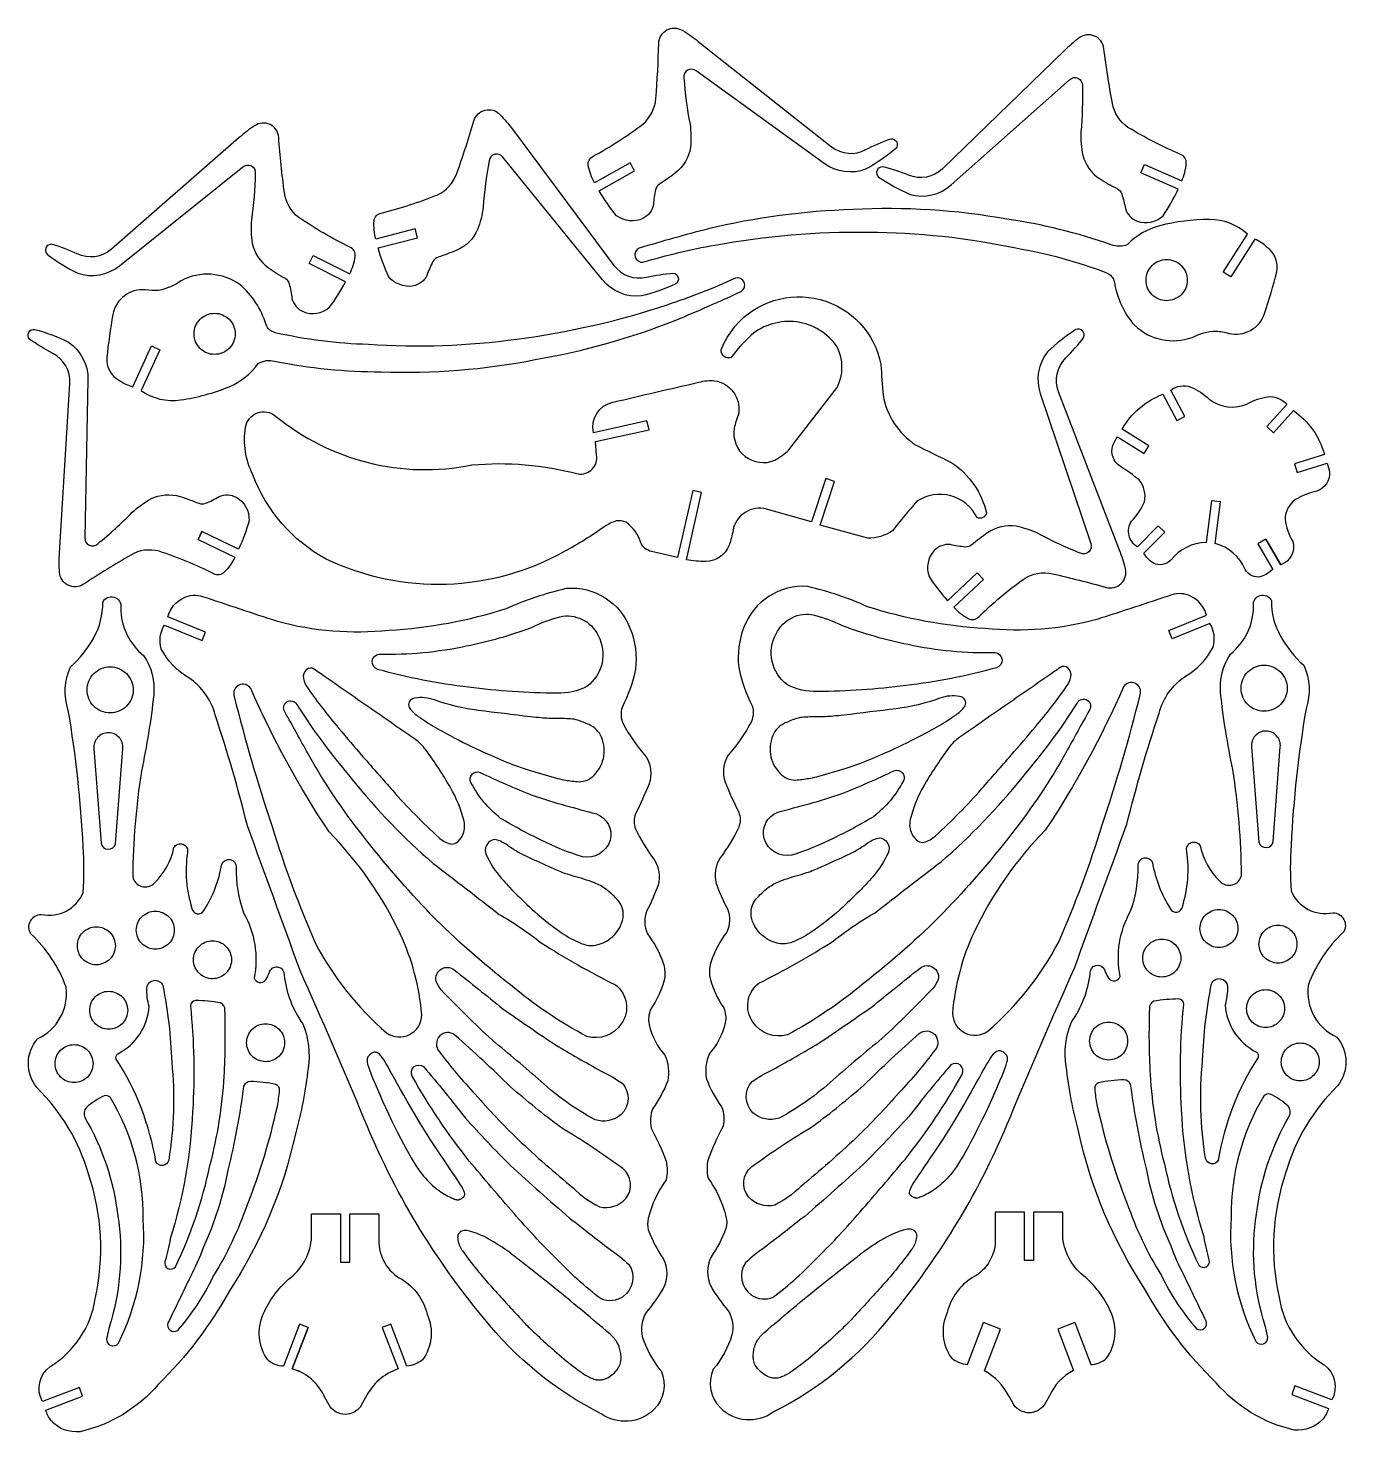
# Model space of a CAD drawing. Extents: x 0 to 220, y 0 to 234.
import ezdxf

# ---------------------------------------------------------------- set-up
doc = ezdxf.new("R2010")
doc.units = 0
doc.layers.get('0').update_dxf_attribs({"color": 1, "linetype": 'CONTINUOUS'})
doc.layers.add('OBJ02', color=1, linetype='CONTINUOUS')

msp = doc.modelspace()

# ---------------------------------------------------------------- linework, layer by layer
for points in [[(162.11, 17.13), (159.29, 18.21)], [(174.5, 18.21), (171.67, 17.13)]]:
    msp.add_lwpolyline(points)
at = {"layer": 'OBJ02'}
for points in [[(94.46, 208.12, -0.082581), (93.4, 210.97, -0.340507), (94.19, 212.55, 0.036457), (102.47, 217.9, 0.20072), (104.66, 222.16, 0.013659), (105.15, 231.4, -0.267435), (106.49, 233.6, -0.267435), (109.07, 233.55, -0.030943), (111.74, 231.69), (133.94, 214.15, 0.297538), (139.68, 213.67, -0.034874), (143.84, 215.49, -0.311099), (144.82, 214.96, -0.311099), (144.67, 213.85, -0.046945), (139.72, 210.44, -0.254527), (132.74, 211.34), (111.37, 226.78, 0.315036), (109.94, 226.9, 0.315036), (109.34, 225.6, 0.031154), (110.37, 217.89, -0.054974), (110.44, 214.04, -0.190356), (107.97, 209.83, -0.020994), (105.26, 207.9, 0.19705), (104.62, 206.98, 0.034092), (104.26, 204.49, -0.234945), (102.52, 202.2, -0.27712), (98.13, 202.66, -0.041992), (95.2, 206.8), (101.11, 210.15), (100.37, 211.47), (94.46, 208.12)], [(141.8, 209.09, 0.046945), (147.07, 206.2, 0.254527), (153.92, 207.79), (173.63, 225.31, -0.315036), (175.04, 225.57, -0.315036), (175.77, 224.34, -0.031154), (175.52, 216.56, 0.054974), (175.84, 212.73, 0.190356), (178.72, 208.78, 0.020994), (181.61, 207.14, -0.19705), (182.34, 206.28, -0.034092), (182.95, 203.84, 0.234945), (184.91, 201.74, 0.27712), (189.23, 202.65, 0.041992), (191.73, 207.06), (185.51, 209.8), (186.12, 211.18), (192.34, 208.44, 0.082581), (193.1, 211.38, 0.340507), (192.16, 212.87, -0.036457), (183.38, 217.37, -0.20072), (180.77, 221.38, -0.013659), (179.36, 230.53, 0.267435), (177.8, 232.59, 0.267435), (175.24, 232.27, 0.030943), (172.77, 230.16), (152.45, 210.47, -0.297538), (146.79, 209.41, 0.034874), (142.46, 210.81, 0.311099), (141.54, 210.18, 0.311099), (141.8, 209.09)], [(57.98, 198.75, -0.082581), (57.69, 201.78, -0.340507), (58.87, 203.1, 0.036457), (68.25, 206.13, 0.20072), (71.47, 209.67, 0.013659), (74.33, 218.47, -0.267435), (76.2, 220.25, -0.267435), (78.68, 219.53, -0.030943), (80.77, 217.05), (97.68, 194.36, 0.297538), (103.1, 192.41, -0.034874), (107.59, 193.09, -0.311099), (108.4, 192.32, -0.311099), (107.97, 191.29, -0.046945), (102.3, 189.28, -0.254527), (95.79, 191.95), (79.15, 212.4, 0.315036), (77.8, 212.89, 0.315036), (76.88, 211.79, 0.031154), (75.88, 204.07, -0.054974), (74.95, 200.34, -0.190356), (71.47, 196.91, -0.020994), (68.36, 195.75, 0.19705), (67.5, 195.02, 0.034092), (66.51, 192.71, -0.234945), (64.24, 190.95, -0.27712), (60.11, 192.53, -0.041992), (58.36, 197.29), (64.94, 198.99), (64.56, 200.46), (57.98, 198.75)], [(3.18, 196.22, 0.046945), (8.29, 193.07, 0.254527), (15.22, 194.3), (35.81, 210.78, -0.315036), (37.23, 210.97, -0.315036), (37.89, 209.71, -0.031154), (37.24, 201.95, 0.054974), (37.37, 198.1, 0.190356), (40.04, 194.02, 0.020994), (42.84, 192.23, -0.19705), (43.52, 191.33, -0.034092), (44, 188.87, 0.234945), (45.86, 186.67, 0.27712), (50.22, 187.35, 0.041992), (52.94, 191.62), (46.87, 194.68), (47.55, 196.03), (53.62, 192.97, 0.082581), (54.54, 195.87, 0.340507), (53.67, 197.41, -0.036457), (45.13, 202.35, -0.20072), (42.73, 206.49, -0.013659), (41.79, 215.7, 0.267435), (40.34, 217.84, 0.267435), (37.77, 217.65, 0.030943), (35.2, 215.67), (13.89, 197.06, -0.297538), (8.18, 196.29, 0.034874), (3.93, 197.91, 0.311099), (2.98, 197.33, 0.311099), (3.18, 196.22)], [(102.52, 194.9, -0.029824), (114.51, 197.76, -0.048237), (140.05, 199.92, -0.051027), (164.7, 197.28, -0.047555), (179.79, 193.16, -0.247477), (181.12, 191.6, 0.14485), (184.48, 184.39, 0.282648), (194.09, 182.37, -0.115758), (198.04, 183.44, -0.041207), (200.19, 183.05, 0.388975), (206.15, 186.35, 0.01921), (208.18, 193.33, 0.300312), (206.6, 197.38, 0.08981), (204.55, 198.74), (200.52, 192.45), (199.24, 193.26), (203.28, 199.56, 0.191722), (196.98, 202.03, 0.062396), (188.65, 200.98, 0.1366), (183.31, 197.84, -0.201404), (180.56, 197.83, 0.048911), (163.2, 202.08, 0.058339), (137.48, 203.67, 0.051384), (113.37, 200.45, 0.010074), (101.9, 197.25, 0.369597), (101.21, 195.81, 0.369597), (102.52, 194.9)], [(189.82, 195.36, -0.414214), (193.26, 191.92, -0.414214), (189.82, 188.49, -0.414214), (186.39, 191.92, -0.414214), (189.82, 195.36)], [(15.26, 175.21, 0.08981), (17.47, 174.15), (20.58, 180.95), (21.96, 180.32), (18.85, 173.52, 0.191722), (25.43, 171.96, 0.062396), (33.53, 174.16, 0.1366), (38.38, 178.03, -0.201404), (41.1, 178.43, 0.048911), (58.88, 176.65, 0.058339), (84.57, 178.69, 0.051384), (107.99, 185.25, 0.010074), (118.9, 190.04, 0.369597), (119.38, 191.56, 0.369597), (117.96, 192.27, -0.029824), (106.49, 187.76, -0.048237), (81.51, 182.04, -0.051027), (56.73, 181.19, -0.047555), (41.21, 183.15, -0.247477), (39.67, 184.51, 0.14485), (35.33, 191.18, 0.282648), (25.53, 191.83, -0.115758), (21.77, 190.21, -0.041207), (19.59, 190.3, 0.388975), (14.15, 186.19, 0.01921), (13.12, 179, 0.300312), (15.26, 175.21)], [(37.5, 159.49, -0.161988), (36.26, 167.41, -0.267783), (38.23, 169.79, -0.267783), (41.28, 169.28, 0.225771), (73.98, 161.12, -0.089473), (91.69, 159.62, 0.237949), (94.04, 160.43, 0.237949), (94.78, 162.79), (94.58, 165.01), (103.53, 166.99), (103.18, 168.46), (94.26, 166.49, -0.414141), (97.51, 171.58, -0.001722), (111.85, 174.91, -0.098582), (114.46, 175.16, -0.408564), (118.48, 169.76, 0.030508), (117.71, 167.18, 0.270782), (119.55, 162.56, 0.270782), (124.48, 161.9, 0.05425), (126.82, 163.63), (134.89, 174.04, 0.237803), (134.89, 180.81, 0.210931), (128.14, 184.95, 0.210931), (120.54, 182.74, 0.046108), (117.24, 179.05, -0.256286), (116.06, 179.2, -0.256286), (115.55, 180.28, -0.074303), (117.89, 184.26, -0.287934), (132.05, 188.68, -0.287934), (142.2, 177.85, 0.00875), (142.54, 172.74, 0.201377), (147.95, 164.46, 0.00122), (154, 161.5, -0.189311), (159.79, 153.13, -0.227843), (159.2, 152.37, -0.227843), (158.23, 152.36, 0.21404), (153.82, 155.97, 0.21404), (148.2, 155.07, 0.015883), (144.13, 150.17, -0.154388), (139.98, 148.91), (132.05, 151.09), (134.47, 158.39), (133.03, 158.86), (130.64, 151.64), (123.1, 153.75, 0.212321), (119.53, 153.22, 0.212321), (117.53, 150.22, -0.045609), (116.88, 147.78, -0.311676), (112.99, 145.03, -0.053222), (109.76, 145.34), (112.28, 156.52), (110.81, 156.86), (108.29, 145.68), (103.93, 146.7, -0.236062), (102.16, 148.17, 0.15981), (99.71, 151.58, 0.152472), (98.06, 151.8, 0.068921), (96.14, 150.87, -0.031703), (89.49, 146.74, -0.245), (49.71, 145.44, -0.182644), (37.5, 159.49)], [(31.1, 186.4, -0.414214), (34.53, 182.97, -0.414214), (31.1, 179.54, -0.414214), (27.67, 182.97, -0.414214), (31.1, 186.4)], [(9.24, 141.24, -0.267435), (6.66, 141.09, -0.267435), (5.24, 143.24, -0.030943), (5.24, 146.49), (6.99, 174.72, 0.297538), (4.11, 179.72, -0.034874), (0.24, 182.09, -0.311099), (0.12, 183.21, -0.311099), (1.11, 183.72, -0.046945), (6.74, 181.6, -0.254527), (9.98, 175.35), (9.49, 148.99, 0.315036), (10.2, 147.74, 0.315036), (11.61, 147.99, 0.031154), (17.36, 153.23, -0.054974), (20.48, 155.48, -0.190356), (25.35, 155.86, -0.020994), (28.48, 154.73, 0.19705), (29.6, 154.73, 0.034092), (31.85, 155.86, -0.234945), (34.72, 155.73, -0.27712), (36.85, 151.86, -0.041992), (35.11, 147.1), (28.99, 150.04), (28.34, 148.68), (34.46, 145.74, -0.082581), (32.72, 143.24, -0.340507), (30.97, 142.99, 0.036457), (21.85, 146.74, 0.20072), (17.11, 146.11, 0.013659), (9.24, 141.24)], [(154.34, 137.41, 0.082581), (156.74, 135.55, 0.340507), (158.49, 135.84, -0.036457), (166.05, 142.16, -0.20072), (170.77, 143, -0.013659), (179.74, 140.72, 0.267435), (182.24, 141.36, 0.267435), (182.95, 143.84, 0.030943), (181.97, 146.93), (171.8, 173.33, -0.297538), (173.03, 178.96, 0.034874), (176.01, 182.39, 0.311099), (175.79, 183.49, 0.311099), (174.69, 183.68, 0.046945), (169.96, 179.96, 0.254527), (168.75, 173.02), (177.17, 148.04, -0.315036), (176.86, 146.64, -0.315036), (175.44, 146.44, -0.031154), (168.38, 149.71, 0.054974), (164.73, 150.92, 0.190356), (159.97, 149.81, 0.020994), (157.33, 147.79, -0.19705), (156.26, 147.45, -0.034092), (153.77, 147.85, 0.234945), (151.07, 146.86, 0.27712), (150.21, 142.53, 0.041992), (153.3, 138.51), (158.25, 143.17), (159.29, 142.06), (154.34, 137.41)], [(95.53, 3.04, -0.108838), (75.92, 19.03, -0.076983), (56.05, 52.14, 0.004974), (45.31, 77, 0.001155), (36.57, 100.99, 0.02012), (31.19, 119.48, 0.184005), (26.78, 125.66, -0.136577), (22.2, 130.47, -0.213486), (22.72, 134.42), (29.01, 131.88), (29.57, 133.28), (23.29, 135.82, -0.219365), (25.95, 138.97, -0.197333), (29.07, 139.22, 0.001993), (41.56, 135.09, 0.091943), (60.18, 133.59, 0.063189), (79.79, 137.22, -0.050145), (89.79, 140.59, -0.332296), (100.41, 133.84, -0.121844), (101.28, 127.1, -0.067566), (99.03, 120.72, 0.168331), (99.16, 118.1, 0.054602), (103.03, 112.48, -0.226324), (103.53, 107.98, -0.020089), (101.28, 102.98, 0.1854), (101.28, 100.49, 0.054406), (104.4, 95.36, -0.213943), (105.03, 91.12, -0.040797), (103.16, 86.87, 0.209252), (103.28, 82.99, -0.07678), (105.9, 78.12, -0.087141), (106.15, 75.75, -0.096874), (103.78, 70.38, 0.147342), (103.53, 67.88, 0.120876), (106.15, 62.76, -0.160764), (106.65, 58.51, -0.061652), (104.16, 53.88, 0.161835), (103.9, 50.64, -0.025996), (106.4, 45.14, -0.099074), (106.4, 42.02, 0.095579), (103.41, 35.64, 0.125766), (103.41, 33.65, 0.065592), (105.9, 28.9, -0.228999), (105.9, 23.9, -0.035931), (103.03, 19.9, 0.199116), (102.41, 15.9, 0.099147), (105.53, 10.16, -0.309267), (104.34, 3.71, -0.35889), (95.53, 3.04)], [(114.24, 10.44, 0.309267), (115.43, 3.99, 0.35889), (124.23, 3.32, 0.108838), (143.85, 19.31, 0.076983), (163.71, 52.41, -0.004974), (174.45, 77.28, -0.001155), (183.2, 101.26, -0.02012), (188.57, 119.75, -0.184005), (192.99, 125.94, 0.136577), (197.57, 130.75, 0.213486), (197.04, 134.7), (190.76, 132.16), (190.19, 133.56), (196.48, 136.1, 0.219365), (193.82, 139.24, 0.197333), (190.7, 139.49, -0.001993), (178.2, 135.37, -0.091943), (159.59, 133.87, -0.063189), (139.97, 137.5, 0.050145), (129.98, 140.87, 0.332296), (119.36, 134.12, 0.121844), (118.48, 127.38, 0.067566), (120.73, 121, -0.168331), (120.61, 118.38, -0.054602), (116.73, 112.76, 0.226324), (116.23, 108.26, 0.020089), (118.48, 103.26, -0.1854), (118.48, 100.76, -0.054406), (115.36, 95.64, 0.213943), (114.73, 91.39, 0.040797), (116.61, 87.15, -0.209252), (116.48, 83.27, 0.07678), (113.86, 78.4, 0.087141), (113.61, 76.03, 0.096874), (115.98, 70.66, -0.147342), (116.23, 68.16, -0.120876), (113.61, 63.03, 0.160764), (113.11, 58.79, 0.061652), (115.61, 54.16, -0.161835), (115.86, 50.92, 0.025996), (113.36, 45.42, 0.099074), (113.36, 42.29, -0.095579), (116.36, 35.92, -0.125766), (116.36, 33.92, -0.065592), (113.86, 29.18, 0.228999), (113.86, 24.18, 0.035931), (116.73, 20.18, -0.199116), (117.36, 16.18, -0.099147), (114.24, 10.44)], [(2.41, 5.05, -0.381511), (3.71, 10.91, 0.217613), (11.2, 22.15, 0.136631), (10.08, 43.02, 0.127706), (1.46, 57.38, -0.362468), (1.58, 65.5, 0.328692), (6.33, 74.12, 0.12052), (0.46, 82.99, -0.267134), (0.4, 85.12, -0.267134), (2.21, 86.24, 0.360345), (9.2, 89.87, 0.031017), (9.2, 97.49, 0.02887), (6.71, 120.23, -0.194038), (7.08, 127.47, 0.082399), (10.95, 132.34, 0.134898), (12.45, 138.22, -0.379785), (14.34, 139.11, -0.379785), (15.45, 137.34, 0.226736), (19.3, 129.32, -0.173219), (20.95, 122.85, -0.025374), (18.9, 110.09, 0.035977), (17.45, 92.49, 0.278269), (18.96, 90.9, 0.278269), (21.07, 91.49, 0.151762), (24.32, 97.36, -0.380926), (25.84, 97.93, -0.380926), (26.57, 96.49, 0.112485), (27.32, 87.24, 0.317418), (28.19, 86.35, 0.317418), (29.32, 86.87, 0.096612), (32.32, 94.61, -0.364415), (33.71, 95.36, -0.364415), (34.69, 94.11, 0.093373), (35.94, 86.49, -0.179182), (37.69, 75.62, 0.266451), (38.52, 74.9, 0.266451), (39.56, 75.25, 0.066889), (40.31, 76.75, -0.368851), (41.77, 77.45, -0.368851), (42.69, 76.12, 0.1256), (45.81, 68, -0.137823), (46.68, 60.63, -0.040824), (44.56, 49.64, -0.092647), (33.57, 23.53, -0.074057), (21.7, 7.91, -0.161129), (8.7, 0.04, -0.24652), (3.83, 1.91, -0.093998), (2.95, 3.63), (9.09, 5.97), (8.55, 7.38), (2.41, 5.05)], [(211.06, 0.32, -0.161129), (198.07, 8.19, -0.074057), (186.2, 23.8, -0.092647), (175.2, 49.92, -0.040824), (173.08, 60.91, -0.137823), (173.95, 68.28, 0.1256), (177.08, 76.4, -0.368851), (178, 77.73, -0.368851), (179.45, 77.03, 0.066889), (180.2, 75.53, 0.266451), (181.25, 75.18, 0.266451), (182.07, 75.9, -0.179182), (183.82, 86.77, 0.093373), (185.07, 94.39, -0.364415), (186.05, 95.64, -0.364415), (187.45, 94.89, 0.096612), (190.45, 87.15, 0.317418), (191.58, 86.63, 0.317418), (192.44, 87.52, 0.112485), (193.19, 96.77, -0.380926), (193.93, 98.21, -0.380926), (195.44, 97.64, 0.151762), (198.69, 91.77, 0.278269), (200.8, 91.18, 0.278269), (202.31, 92.77, 0.035977), (200.86, 110.37, -0.025374), (198.82, 123.13, -0.173219), (200.46, 129.6, 0.226736), (204.31, 137.62, -0.379785), (205.42, 139.39, -0.379785), (207.31, 138.49, 0.134898), (208.81, 132.62, 0.082399), (212.68, 127.75, -0.194038), (213.06, 120.5, 0.02887), (210.56, 97.77, 0.031017), (210.56, 90.15, 0.360345), (217.56, 86.52, -0.267134), (219.37, 85.4, -0.267134), (219.31, 83.27, 0.12052), (213.43, 74.4, 0.328692), (218.18, 65.78, -0.362468), (218.31, 57.66, 0.127706), (209.69, 43.29, 0.136631), (208.56, 22.43, 0.217613), (216.06, 11.19, -0.381511), (217.35, 5.32), (211.22, 7.66), (210.68, 6.24), (216.81, 3.91, -0.093998), (215.93, 2.19, -0.24652), (211.06, 0.32)], [(58.31, 127.06, -0.359466), (57.38, 128.43, -0.359466), (58.55, 129.6, 0.058265), (73.05, 130.97, 0.039749), (84.04, 134.09, -0.047171), (88.66, 135.84, -0.348466), (95.03, 132.72, -0.376601), (93.16, 124.22, -0.134821), (88.16, 123.1, -0.032358), (73.42, 124.1, -0.040514), (58.31, 127.06)], [(131.1, 136.12, -0.047171), (135.72, 134.37, 0.039749), (146.72, 131.25, 0.058265), (161.21, 129.87, -0.359466), (162.38, 128.71, -0.359466), (161.45, 127.34, -0.040514), (146.34, 124.38, -0.032358), (131.6, 123.38, -0.134821), (126.6, 124.5, -0.376601), (124.73, 133, -0.348466), (131.1, 136.12)], [(13.68, 127.48, -0.414214), (17.52, 123.64, -0.414214), (13.68, 119.8, -0.414214), (9.84, 123.64, -0.414214), (13.68, 127.48)], [(60.8, 106.86, 0.025216), (68.46, 99.04, 0.125728), (70.42, 97.99, 0.214902), (71.38, 98.16, 0.127955), (72.42, 99.36, 0.177969), (72.68, 101.76, 0.069146), (70.42, 107.36, 0.028768), (66.32, 113.64, 0.082108), (64.43, 115.48, 0.00005), (61.83, 117.28, 0.000017), (54.03, 122.69, 0.000031), (48.75, 126.36, 0.000151), (47.68, 127.1, 0.346482), (46.4, 127.02, 0.274007), (45.92, 125.53, 0.097707), (46.68, 123.85, 0.021251), (51.81, 117.23, 0.003204), (55.84, 112.51, 0.002644), (60.8, 106.86)], [(155.34, 115.76, 0.082108), (153.44, 113.91, 0.028768), (149.34, 107.64, 0.069146), (147.08, 102.04, 0.177969), (147.34, 99.64, 0.127955), (148.38, 98.44, 0.214902), (149.34, 98.27, 0.125728), (151.3, 99.32, 0.025216), (158.96, 107.14, 0.002644), (163.92, 112.79, 0.003204), (167.96, 117.51, 0.021251), (173.09, 124.13, 0.097707), (173.84, 125.81, 0.274007), (173.37, 127.3, 0.346482), (172.08, 127.38, 0.000151), (171.01, 126.63, 0.000031), (165.73, 122.97, 0.000017), (157.93, 117.56, 0.00005), (155.34, 115.76)], [(206.08, 127.76, -0.414214), (209.92, 123.92, -0.414214), (206.08, 120.08, -0.414214), (202.24, 123.92, -0.414214), (206.08, 127.76)], [(59.76, 66.5, 0.278407), (63.61, 66.22, 0.278407), (65.65, 69.5, 0.088126), (62.05, 82.99, 0.083537), (50.18, 99.99, -0.04328), (37.13, 123.88, 0.376385), (35.15, 124.42, 0.376385), (34.36, 122.54, 0.019813), (40.69, 100.86, 0.028271), (47.93, 81.37, 0.093597), (59.76, 66.5)], [(154.12, 69.78, 0.278407), (156.16, 66.5, 0.278407), (160.01, 66.78, 0.093597), (171.83, 81.65, 0.028271), (179.08, 101.14, 0.019813), (185.41, 122.81, 0.376385), (184.61, 124.7, 0.376385), (182.64, 124.16, -0.04328), (169.58, 100.26, 0.083537), (157.71, 83.27, 0.088126), (154.12, 69.78)], [(67.17, 86.24, -0.027171), (55.81, 99.36, -0.038921), (46.68, 112.98, 0.003914), (42.81, 119.98, -0.203733), (42.63, 120.88, -0.203733), (43.16, 121.64, -0.203733), (44.07, 121.78, -0.203733), (44.81, 121.23, 0.038818), (54.06, 108.73, 0.047499), (67.55, 94.74, -0.001862), (78.54, 86.24, -0.037677), (85.54, 81.5, 0.026785), (97.91, 74.5, -0.408795), (98.91, 68, -0.320254), (93.16, 65.88, -0.051587), (80.42, 74.5, -0.033113), (67.17, 86.24)], [(64.07, 120.04, 0.045807), (65.05, 119.23, 0.016997), (67.93, 117.39, 0.015646), (71.17, 115.6, 0.011268), (76.76, 112.91, 0.016015), (80.79, 111.23, 0.014185), (83.35, 110.34, 0.008051), (87.91, 108.98, 0.025727), (89.32, 108.66, 0.016512), (91.54, 108.36, 0.210439), (94.1, 109.18, 0.156631), (95.91, 112.23, 0.157281), (95.6, 115.74, 0.189998), (93.54, 117.85, 0.02422), (91.6, 118.61, 0.059954), (90.77, 118.78, 0.023725), (88.06, 118.88, -0.025497), (85.54, 118.98, -0.006902), (83.77, 119.16, -0.001402), (75.05, 120.23, -0.055833), (67.74, 121.98, 0.128949), (64.45, 122.28, 0.223691), (63.56, 121.66, 0.265816), (63.55, 120.72, 0.067828), (64.07, 120.04)], [(121.86, 74.78, 0.026785), (134.22, 81.77, -0.037677), (141.22, 86.52, -0.001862), (152.22, 95.02, 0.047499), (165.71, 109.01, 0.038818), (174.95, 121.5, -0.203733), (175.69, 122.06, -0.203733), (176.6, 121.92, -0.203733), (177.13, 121.16, -0.203733), (176.95, 120.25, 0.003914), (173.08, 113.26, -0.038921), (163.96, 99.64, -0.027171), (152.59, 86.52, -0.033113), (139.35, 74.78, -0.051587), (126.6, 66.16, -0.320254), (120.86, 68.28, -0.408795), (121.86, 74.78)], [(128.99, 119.06, 0.059954), (128.17, 118.89, 0.02422), (126.23, 118.13, 0.189998), (124.16, 116.02, 0.157281), (123.85, 112.51, 0.156631), (125.66, 109.46, 0.210439), (128.23, 108.64, 0.016512), (130.45, 108.94, 0.025727), (131.85, 109.26, 0.008051), (136.42, 110.62, 0.014185), (138.97, 111.51, 0.016015), (143, 113.19, 0.011268), (148.59, 115.88, 0.015646), (151.84, 117.67, 0.016997), (154.71, 119.5, 0.045807), (155.69, 120.32, 0.067828), (156.21, 121, 0.265816), (156.21, 121.94, 0.223691), (155.31, 122.56, 0.128949), (152.03, 122.26, -0.055833), (144.72, 120.5, -0.001402), (136, 119.44, -0.006902), (134.22, 119.26, -0.025497), (131.7, 119.15, 0.023725), (128.99, 119.06)], [(14.58, 97.99), (15.79, 113.86, 0.211958), (15.17, 115.72, 0.211958), (13.39, 116.51, 0.211958), (11.6, 115.71, 0.211958), (10.99, 113.85), (12.17, 98.12, 0.353301), (13.32, 97.09, 0.353301), (14.58, 97.99)], [(205.19, 98.27, 0.353301), (206.44, 97.36, 0.353301), (207.59, 98.4), (208.77, 114.13, 0.211958), (208.16, 115.99, 0.211958), (206.38, 116.79, 0.211958), (204.59, 116, 0.211958), (203.98, 114.14), (205.19, 98.27)], [(78.79, 102.23, -0.105322), (73.84, 108.21, -0.313547), (74.02, 109.58, -0.313547), (75.37, 109.88, 0.016481), (84.04, 106.11, 0.002693), (89.54, 104.36, -0.005488), (94.78, 102.98, -0.389126), (97.03, 98.61, -0.386768), (92.43, 95.83, -0.04191), (85.54, 98.61, -0.021225), (78.79, 102.23)], [(130.23, 104.64, 0.002693), (135.72, 106.39, 0.016481), (144.39, 110.16, -0.313547), (145.74, 109.86, -0.313547), (145.93, 108.48, -0.105322), (140.97, 102.51, -0.021225), (134.22, 98.89, -0.04191), (127.34, 96.11, -0.386768), (122.73, 98.89, -0.389126), (124.98, 103.26, -0.005488), (130.23, 104.64)], [(84.42, 86.74, 0.036095), (89.37, 82.89, 0.061801), (92.66, 81.25, 0.150726), (94.85, 81.15, 0.113455), (97.41, 82.49, 0.175926), (99.19, 85.66, 0.221604), (98.41, 88.49, 0.055052), (96.35, 90.42, 0.070092), (94.41, 91.49, 0.025167), (90.9, 92.63, -0.035397), (88.41, 93.49, -0.005925), (86.39, 94.38, -0.003184), (82.67, 96.11, -0.04742), (80.12, 97.62, 0.067634), (78.29, 98.61, 0.201904), (77.28, 98.57, 0.168709), (76.42, 97.74, 0.226843), (76.39, 96.18, 0.071959), (78.92, 92.24, 0.017899), (81.17, 89.82, 0.013249), (84.42, 86.74)], [(125.35, 91.77, -0.025167), (128.87, 92.91, 0.035397), (131.35, 93.77, 0.005925), (133.37, 94.66, 0.003184), (137.1, 96.39, 0.04742), (139.64, 97.9, -0.067634), (141.47, 98.89, -0.201904), (142.48, 98.85, -0.168709), (143.34, 98.02, -0.226843), (143.38, 96.46, -0.071959), (140.85, 92.52, -0.017899), (138.59, 90.1, -0.013249), (135.35, 87.02, -0.036095), (130.39, 83.17, -0.061801), (127.1, 81.52, -0.150726), (124.91, 81.43, -0.113455), (122.36, 82.77, -0.175926), (120.57, 85.94, -0.221604), (121.36, 88.77, -0.055052), (123.41, 90.7, -0.070092), (125.35, 91.77)], [(21.22, 86.77, -0.414214), (24.38, 83.61, -0.414214), (21.22, 80.44, -0.414214), (18.05, 83.61, -0.414214), (21.22, 86.77)], [(198.55, 87.05, -0.414214), (201.71, 83.89, -0.414214), (198.55, 80.72, -0.414214), (195.38, 83.89, -0.414214), (198.55, 87.05)], [(208.38, 84.45, -0.414214), (211.55, 81.28, -0.414214), (208.38, 78.12, -0.414214), (205.22, 81.28, -0.414214), (208.38, 84.45)], [(11.38, 84.17, -0.414214), (14.55, 81.01, -0.414214), (11.38, 77.84, -0.414214), (8.22, 81.01, -0.414214), (11.38, 84.17)], [(189.01, 82.12, -0.414214), (192.18, 78.95, -0.414214), (189.01, 75.79, -0.414214), (185.85, 78.95, -0.414214), (189.01, 82.12)], [(30.75, 81.84, -0.414214), (33.91, 78.67, -0.414214), (30.75, 75.51, -0.414214), (27.58, 78.67, -0.414214), (30.75, 81.84)], [(77.42, 65.25, -0.016102), (68.92, 73.62, -0.093432), (68.05, 75.12, -0.32029), (68.88, 77.13, -0.32029), (71.05, 77, -0.001954), (79.17, 70.5, 0.004096), (87.91, 64.5, 0.006324), (95.53, 60.13, -0.04216), (99.03, 58.13, -0.401648), (98.91, 52.89, -0.25816), (94.53, 52.01, -0.06129), (85.54, 58.38, 0.009667), (77.42, 65.25)], [(124.23, 60.41, 0.006324), (131.85, 64.78, 0.004096), (140.6, 70.78, -0.001954), (148.72, 77.28, -0.32029), (150.89, 77.41, -0.32029), (151.72, 75.4, -0.093432), (150.84, 73.9, -0.016102), (142.35, 65.53, 0.009667), (134.22, 58.66, -0.06129), (125.23, 52.29, -0.25816), (120.86, 53.16, -0.401648), (120.73, 58.41, -0.04216), (124.23, 60.41)], [(21.32, 45.01, 0.102184), (14.7, 62.13, -0.326378), (14.95, 63.01, 0.263494), (20.2, 70.88, -0.077388), (19.8, 73.96, -0.351667), (20.96, 75.24, -0.351667), (22.47, 74.38, -0.040082), (23.95, 61.63, -0.065827), (23.45, 45.26, -0.316447), (22.47, 44.39, -0.316447), (21.32, 45.01)], [(196.32, 45.54, -0.065827), (195.82, 61.91, -0.040082), (197.3, 74.66, -0.351667), (198.8, 75.52, -0.351667), (199.96, 74.24, -0.077388), (199.57, 71.15, 0.263494), (204.81, 63.28, -0.326378), (205.06, 62.41, 0.102184), (198.44, 45.29, -0.316447), (197.29, 44.67, -0.316447), (196.32, 45.54)], [(13.44, 73.43, -0.414214), (16.61, 70.26, -0.414214), (13.44, 67.1, -0.414214), (10.28, 70.26, -0.414214), (13.44, 73.43)], [(206.32, 73.7, -0.414214), (209.48, 70.54, -0.414214), (206.32, 67.38, -0.414214), (203.15, 70.54, -0.414214), (206.32, 73.7)], [(22.82, 28.4, 0.360215), (23.33, 27.24, 0.360215), (24.57, 27.52, 0.060791), (30.32, 44.39, 0.050445), (32.69, 59.26, 0.022177), (32.82, 70.25, 0.312094), (32.07, 71.5, 0.036241), (27.94, 71.88, 0.392146), (27.07, 71, -0.041523), (27.44, 53.39, -0.064515), (23.7, 32.15, -0.027851), (22.82, 28.4)], [(195.19, 27.8, 0.360215), (196.43, 27.52, 0.360215), (196.94, 28.68, -0.027851), (196.07, 32.43, -0.064515), (192.32, 53.66, -0.041523), (192.69, 71.28, 0.392146), (191.82, 72.15, 0.036241), (187.7, 71.78, 0.312094), (186.95, 70.53, 0.022177), (187.07, 59.54, 0.050445), (189.45, 44.67, 0.060791), (195.19, 27.8)], [(39.6, 68.02, -0.414214), (42.77, 64.85, -0.414214), (39.6, 61.69, -0.414214), (36.44, 64.85, -0.414214), (39.6, 68.02)], [(180.16, 68.3, -0.414214), (183.32, 65.13, -0.414214), (180.16, 61.97, -0.414214), (176.99, 65.13, -0.414214), (180.16, 68.3)], [(90.91, 40.64, 0.084409), (95.28, 37.52, 0.280412), (99.66, 38.89, 0.407802), (99.16, 43.89, 0.023467), (88.79, 50.76, -0.018208), (80.42, 57.51, 0.012565), (71.17, 66.13, 0.386418), (68.61, 65.95, 0.386418), (68.55, 63.38, 0.026774), (74.55, 56.26, 0.018999), (81.67, 48.76, 0.016655), (90.91, 40.64)], [(120.61, 44.17, -0.023467), (130.98, 51.04, 0.018208), (139.35, 57.79, -0.012565), (148.59, 66.41, -0.386418), (151.15, 66.22, -0.386418), (151.22, 63.66, -0.026774), (145.22, 56.54, -0.018999), (138.1, 49.04, -0.016655), (128.85, 40.92, -0.084409), (124.48, 37.8, -0.280412), (120.11, 39.17, -0.407802), (120.61, 44.17)], [(7.67, 64.54, -0.414214), (10.83, 61.37, -0.414214), (7.67, 58.21, -0.414214), (4.5, 61.37, -0.414214), (7.67, 64.54)], [(212.1, 64.82, -0.414214), (215.26, 61.65, -0.414214), (212.1, 58.49, -0.414214), (208.93, 61.65, -0.414214), (212.1, 64.82)], [(95.53, 22.15, -0.040817), (88.04, 28.9, -0.02018), (81.04, 36.39, -0.005081), (73.55, 45.14, -0.039959), (64.05, 59.26, -0.35227), (64.33, 60.82, -0.35227), (65.92, 60.88, -0.015446), (72.92, 52.26, 0.010375), (80.42, 44.39, 0.00633), (90.29, 35.64, 0.001793), (97.03, 30.4, -0.044051), (100.16, 27.9, -0.40714), (99.16, 22.53, -0.248476), (95.53, 22.15)], [(122.73, 30.68, 0.044051), (119.61, 28.18, 0.40714), (120.61, 22.81, 0.248476), (124.23, 22.43, 0.040817), (131.73, 29.18, 0.02018), (138.72, 36.67, 0.005081), (146.22, 45.42, 0.039959), (155.71, 59.54, 0.35227), (155.43, 61.1, 0.35227), (153.84, 61.16, 0.015446), (146.84, 52.54, -0.010375), (139.35, 44.67, -0.00633), (129.48, 35.92, -0.001793), (122.73, 30.68)], [(194.82, 17.18, 0.315018), (196.07, 17.24, 0.315018), (196.44, 18.43, -0.004127), (192.69, 26.18, -0.034437), (190.57, 30.93, -0.059382), (186.45, 43.92, -0.028057), (183.82, 57.91, 0.27439), (182.7, 58.66, 0.055888), (178.45, 58.16, 0.326754), (177.83, 57.16, 0.02289), (178.2, 54.54, 0.040157), (183.2, 38.17, 0.054137), (188.95, 26.05, 0.066324), (194.82, 17.18)], [(23.32, 18.15, 0.315018), (23.7, 16.96, 0.315018), (24.95, 16.9, 0.066324), (30.82, 25.77, 0.054137), (36.57, 37.89, 0.040157), (41.56, 54.26, 0.02289), (41.94, 56.88, 0.326754), (41.31, 57.88, 0.055888), (37.06, 58.38, 0.27439), (35.94, 57.63, -0.028057), (33.32, 43.64, -0.059382), (29.19, 30.65, -0.034437), (27.07, 25.9, -0.004127), (23.32, 18.15)], [(204.69, 15.06, 0.335925), (205.97, 14.68, 0.335925), (206.69, 15.81, 0.016908), (205.94, 18.81, -0.110157), (204.81, 36.3, -0.104627), (210.31, 52.66, 0.287875), (210.06, 54.29, 0.078596), (207.06, 56.29, 0.236539), (206.06, 56.04, 0.137661), (200.57, 35.8, 0.132994), (204.69, 15.06)], [(13.83, 18.53, 0.016908), (13.08, 15.53, 0.335925), (13.79, 14.4, 0.335925), (15.08, 14.78, 0.132994), (19.2, 35.52, 0.137661), (13.7, 55.76, 0.236539), (12.7, 56.01, 0.078596), (9.7, 54.01, 0.287875), (9.45, 52.39, -0.104627), (14.95, 36.02, -0.110157), (13.83, 18.53)], [(39.97, 11.99, -0.263831), (39.22, 19.63, -0.111111), (43.43, 25.43, 0.207804), (47.24, 32), (47.24, 36.36), (52.11, 36.36), (52.11, 28.27), (53.63, 28.27), (53.63, 36.36), (58.5, 36.36), (58.5, 32, 0.287845), (62.31, 25.43, -0.201605), (66.52, 19.63, -0.271692), (65.77, 11.99, -0.133304), (63.14, 10.94), (60.48, 17.93), (59.06, 17.39), (61.69, 10.5, 0.194508), (56.25, 5.71, 0.015654), (55.4, 4.2, -0.240943), (52.87, 2.91, -0.240943), (50.34, 4.2, -0.016855), (49.49, 5.71, 0.22492), (44.05, 10.5), (46.68, 17.39), (45.26, 17.93), (42.6, 10.94, -0.183051), (39.97, 11.99)], [(71.67, 31.9, 0.103186), (72.48, 30.1, 0.026217), (77.29, 24.15, 0.003918), (82.26, 18.71, 0.013232), (83.79, 17.15, 0.008845), (85.95, 15.14, 0.006621), (88.91, 12.53, 0.021247), (92.15, 9.99, 0.046337), (93.79, 9.03, 0.036504), (94.51, 8.76, 0.053856), (95.03, 8.66, 0.050209), (95.45, 8.67, 0.034947), (96.03, 8.78, 0.066085), (96.64, 9.04, 0.039902), (97.53, 9.66, 0.073959), (98.39, 10.61, 0.095143), (98.78, 11.53, 0.052168), (98.87, 12.33, 0.043967), (98.78, 13.28, 0.036478), (98.55, 14.18, 0.051285), (98.28, 14.78, 0.082819), (97.09, 16.22, 0.010853), (86.16, 25.27, 0.001574), (81.95, 28.6, 0.004378), (80.42, 29.77, 0.036466), (76.59, 32.25, 0.055098), (73.8, 33.4, 0.047497), (72.9, 33.56, 0.091831), (72.42, 33.52, 0.12814), (71.96, 33.25, 0.122152), (71.67, 32.77, 0.07494), (71.62, 32.4, 0.054191), (71.67, 31.9)], [(123.12, 9.32, -0.039902), (122.23, 9.94, -0.073959), (121.37, 10.89, -0.095143), (120.98, 11.81, -0.052168), (120.9, 12.61, -0.043967), (120.98, 13.56, -0.036478), (121.21, 14.46, -0.051285), (121.48, 15.06, -0.082819), (122.68, 16.5, -0.010853), (133.6, 25.55, -0.001574), (137.82, 28.88, -0.004378), (139.35, 30.05, -0.036466), (143.17, 32.52, -0.055098), (145.97, 33.67, -0.047497), (146.87, 33.84, -0.091831), (147.34, 33.8, -0.12814), (147.8, 33.53, -0.122152), (148.09, 33.05, -0.07494), (148.15, 32.68, -0.054191), (148.09, 32.18, -0.103186), (147.29, 30.38, -0.026217), (142.47, 24.43, -0.003918), (137.5, 18.99, -0.013232), (135.97, 17.43, -0.008845), (133.82, 15.42, -0.006621), (130.85, 12.81, -0.021247), (127.61, 10.27, -0.046337), (125.98, 9.31, -0.036504), (125.25, 9.03, -0.053856), (124.73, 8.94, -0.050209), (124.31, 8.95, -0.034947), (123.73, 9.06, -0.066085), (123.12, 9.32)]]:
    msp.add_lwpolyline(points, format="xyb", close=True, dxfattribs=at)
for points in [[(189.19, 172.9), (191.5, 168.51), (192.84, 169.22), (190.52, 173.6, -0.242757), (193.86, 174.11, -0.097078), (196.89, 172.1, 0.272702), (203.31, 171.3, -0.102528), (206.76, 172.5, -0.242757), (209.86, 171.19)], [(210.98, 170.18, -0.173044), (216.13, 162.88), (211.14, 161.31), (211.6, 159.86), (216.58, 161.44, -0.076297), (216.96, 159.87, -0.340121), (214.89, 156.78, 0.070966), (211.31, 155.37, 0.236059), (209.57, 152.07, 0.103798), (210.84, 148.38, -0.409712), (208.85, 144.49), (206.34, 148.77), (205.04, 148), (207.55, 143.73, -0.094503), (205.6, 142.51, -0.333957), (202.92, 143.69, 0.228467), (197.92, 148.04), (198.78, 154.97), (197.28, 155.15), (196.42, 148.23, 0.223757), (190.5, 145.24, -0.315709), (187.61, 144.75, -0.106908), (186.02, 146.41), (189.51, 149.94), (188.43, 151), (184.95, 147.47, -0.203621), (183.55, 149.39, -0.203621), (183.97, 151.73, 0.0933), (186.11, 155, 0.236059), (185.24, 158.62, 0.035737), (182.11, 160.87, -0.340121), (180.86, 164.37, -0.060589), (181.61, 165.8), (186.05, 163.05), (186.85, 164.33), (182.41, 167.09, -0.173044), (189.19, 172.9), (191.5, 168.51)], [(174.5, 18.21), (177.16, 11.22, 0.183051), (179.8, 12.27, 0.263831), (180.55, 19.9, 0.111111), (176.33, 25.71, -0.207804), (172.53, 32.28), (172.53, 36.64), (167.65, 36.64), (167.65, 28.55), (166.14, 28.55), (166.14, 36.64), (161.26, 36.64), (161.26, 32.28, -0.287845), (157.46, 25.71, 0.201605), (153.24, 19.9, 0.271692), (153.99, 12.27, 0.133304), (156.62, 11.22), (159.29, 18.21)], [(171.67, 17.13), (174.3, 10.23, 0.178319), (170.28, 5.99, -0.016855), (169.43, 4.48, -0.240943), (166.89, 3.18, -0.240943), (164.36, 4.48, 0.015654), (163.51, 5.99, 0.154075), (159.46, 10.17), (162.11, 17.13)]]:
    msp.add_lwpolyline(points, format="xyb", dxfattribs=at)
for points in [[(192.84, 169.22), (190.52, 173.6)], [(207.66, 166.5), (210.98, 170.18), (207.66, 166.5), (206.54, 167.51), (209.86, 171.19), (206.54, 167.51)], [(28.34, 148.68), (28.99, 150.04)], [(188.43, 151), (184.95, 147.47)], [(206.34, 148.77), (208.85, 144.49)], [(46.68, 17.39), (44.05, 10.5), (45.19, 10.16)], [(2.95, 3.63), (9.09, 5.97), (8.55, 7.38), (2.41, 5.05)], [(217.35, 5.32), (211.22, 7.66), (210.68, 6.24), (216.81, 3.91)]]:
    msp.add_lwpolyline(points, dxfattribs=at)
for points in [[(57.45, 63.19), (57.32, 63.13), (57.19, 63.05), (57.07, 62.96), (56.95, 62.85), (56.85, 62.74), (56.75, 62.61), (56.67, 62.48), (56.6, 62.34), (56.54, 62.19), (56.51, 62.03), (56.51, 61.83), (56.54, 61.58), (56.61, 61.26), (56.73, 60.85), (56.9, 60.35), (57.14, 59.74), (57.43, 58.99), (57.79, 58.14), (58.19, 57.2), (58.63, 56.2), (59.11, 55.14), (59.6, 54.06), (60.11, 52.98), (60.62, 51.91), (61.12, 50.87), (61.62, 49.88), (62.1, 48.93), (62.57, 48.03), (63.03, 47.19), (63.47, 46.4), (63.88, 45.67), (64.28, 45.01), (64.65, 44.42), (65, 43.9), (65.33, 43.42), (65.64, 43), (65.95, 42.62), (66.24, 42.28), (66.53, 41.96), (66.82, 41.66), (67.11, 41.38), (67.4, 41.11), (67.69, 40.86), (67.99, 40.62), (68.28, 40.39), (68.57, 40.17), (68.86, 39.97), (69.15, 39.79), (69.44, 39.62), (69.72, 39.46), (69.99, 39.31), (70.26, 39.18), (70.5, 39.07), (70.73, 38.97), (70.93, 38.88), (71.11, 38.81), (71.26, 38.75), (71.39, 38.71), (71.49, 38.69), (71.58, 38.67), (71.66, 38.67), (71.74, 38.68), (71.82, 38.7), (71.9, 38.73), (71.99, 38.76), (72.09, 38.8), (72.19, 38.85), (72.29, 38.91), (72.4, 38.97), (72.5, 39.05), (72.59, 39.12), (72.67, 39.21), (72.74, 39.3), (72.79, 39.4), (72.82, 39.53), (72.81, 39.69), (72.76, 39.9), (72.67, 40.16), (72.51, 40.48), (72.3, 40.87), (72.01, 41.34), (71.67, 41.88), (71.27, 42.48), (70.82, 43.14), (70.34, 43.85), (69.83, 44.6), (69.3, 45.38), (68.76, 46.18), (68.21, 47), (67.66, 47.84), (67.1, 48.69), (66.54, 49.56), (65.98, 50.45), (65.42, 51.35), (64.86, 52.28), (64.3, 53.22), (63.74, 54.18), (63.18, 55.14), (62.64, 56.1), (62.12, 57.03), (61.62, 57.92), (61.16, 58.76), (60.73, 59.53), (60.34, 60.21), (60.01, 60.81), (59.72, 61.31), (59.47, 61.73), (59.25, 62.09), (59.06, 62.37), (58.88, 62.61), (58.72, 62.79), (58.57, 62.94), (58.43, 63.06), (58.28, 63.15), (58.14, 63.22), (58, 63.25), (57.86, 63.27), (57.72, 63.26), (57.58, 63.24), (57.45, 63.19)], [(162.31, 63.47), (162.45, 63.41), (162.57, 63.33), (162.7, 63.24), (162.81, 63.13), (162.92, 63.01), (163.01, 62.89), (163.1, 62.76), (163.17, 62.62), (163.22, 62.47), (163.25, 62.31), (163.26, 62.11), (163.23, 61.86), (163.15, 61.54), (163.03, 61.13), (162.86, 60.63), (162.63, 60.01), (162.33, 59.27), (161.98, 58.42), (161.57, 57.48), (161.13, 56.48), (160.66, 55.42), (160.16, 54.34), (159.66, 53.25), (159.15, 52.19), (158.65, 51.15), (158.15, 50.16), (157.66, 49.21), (157.19, 48.31), (156.74, 47.46), (156.3, 46.68), (155.88, 45.95), (155.48, 45.29), (155.11, 44.7), (154.77, 44.18), (154.44, 43.7), (154.12, 43.28), (153.82, 42.9), (153.52, 42.56), (153.23, 42.24), (152.94, 41.94), (152.65, 41.66), (152.36, 41.39), (152.07, 41.14), (151.78, 40.89), (151.49, 40.67), (151.19, 40.45), (150.9, 40.25), (150.61, 40.07), (150.32, 39.89), (150.04, 39.74), (149.77, 39.59), (149.51, 39.46), (149.26, 39.34), (149.04, 39.24), (148.83, 39.16), (148.66, 39.09), (148.5, 39.03), (148.38, 38.99), (148.27, 38.97), (148.18, 38.95), (148.1, 38.95), (148.02, 38.96), (147.95, 38.98), (147.86, 39), (147.77, 39.04), (147.68, 39.08), (147.57, 39.13), (147.47, 39.19), (147.37, 39.25), (147.27, 39.32), (147.18, 39.4), (147.09, 39.48), (147.02, 39.57), (146.97, 39.68), (146.94, 39.81), (146.95, 39.97), (147, 40.18), (147.1, 40.44), (147.25, 40.76), (147.47, 41.15), (147.75, 41.62), (148.1, 42.16), (148.5, 42.76), (148.94, 43.42), (149.42, 44.13), (149.93, 44.88), (150.46, 45.66), (151.01, 46.46), (151.56, 47.28), (152.11, 48.12), (152.66, 48.97), (153.22, 49.84), (153.78, 50.73), (154.34, 51.63), (154.9, 52.55), (155.46, 53.5), (156.02, 54.46), (156.58, 55.42), (157.12, 56.38), (157.64, 57.31), (158.14, 58.2), (158.61, 59.04), (159.04, 59.81), (159.42, 60.49), (159.75, 61.09), (160.05, 61.59), (160.3, 62.01), (160.52, 62.37), (160.71, 62.65), (160.88, 62.89), (161.04, 63.07), (161.19, 63.22), (161.34, 63.34), (161.48, 63.43), (161.63, 63.49), (161.77, 63.53), (161.91, 63.55), (162.04, 63.54), (162.18, 63.52), (162.31, 63.47)]]:
    msp.add_lwpolyline(points, close=True, dxfattribs=at)

doc.saveas('drawing.dxf')
